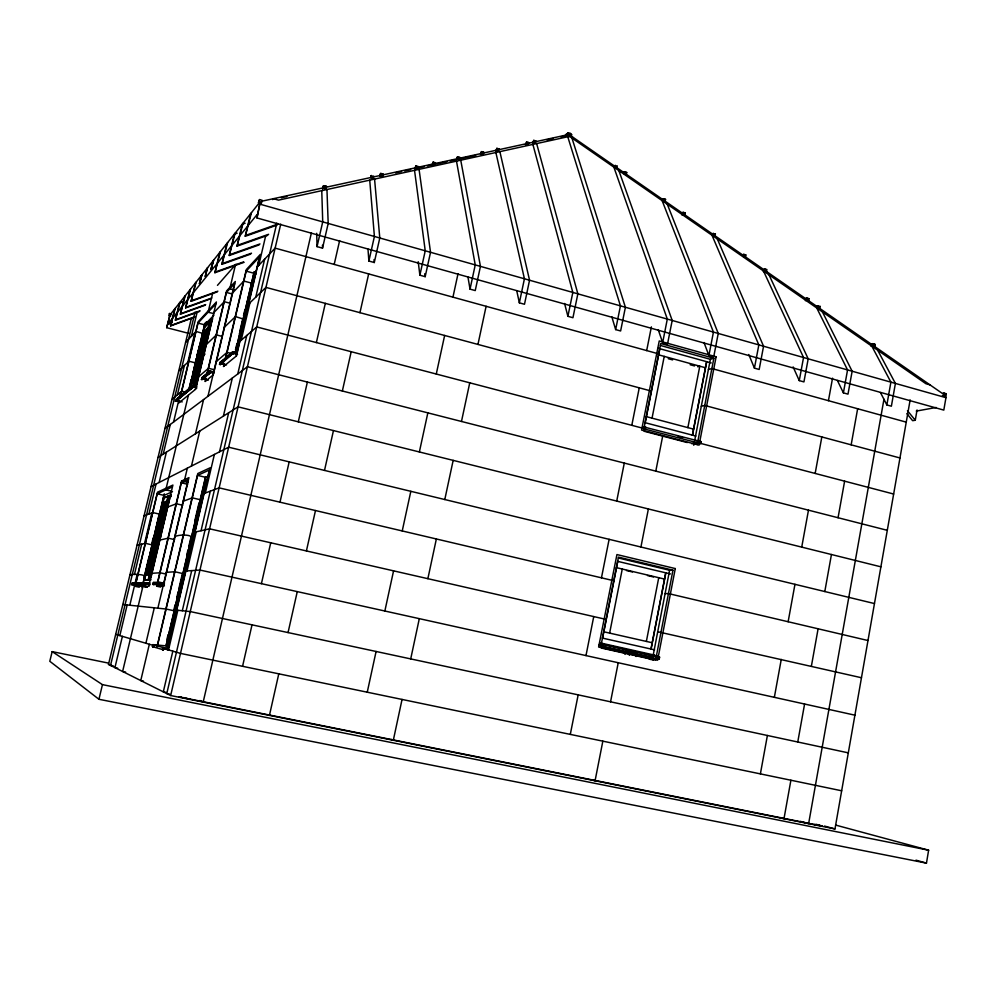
<?xml version="1.0" encoding="UTF-8"?>
<svg xmlns="http://www.w3.org/2000/svg" width="996" height="996" viewBox="0 0 996 996"><rect width="100%" height="100%" fill="white"/><g stroke="black" fill="none" stroke-linecap="round" stroke-linejoin="round"><path stroke-width="1.49" d="M261.824 201.204L568.928 134.46L944.283 394.777L945.951 397.678L943.81 410.103L256.98 217.962L260.305 201.541M256.98 217.962L259.981 202.898M108.464 663.099L52.166 651.621L49.8 661.282L98.94 699.279L926.467 863.134L928.621 850.198L835.694 825.099M942.365 395.773L943.685 395.524L944.096 393.171L946.2 393.769L945.789 396.122L944.469 396.371M906.821 413.564L912.647 420.698L915.274 420.237L917.055 409.966M191.319 318.471L108.489 664.407L170.652 695.532L834.972 828.946L910.145 399.894M883.962 399.247L808.628 823.655L800.373 821.364M877.713 350.268L895.404 383.423L891.383 406.206L886.863 404.949L890.897 382.153L871.824 346.172M790.899 780.229L783.989 818.7L780.105 817.616M797.759 742.008L804.594 704.023M811.367 666.287L818.102 628.8M824.8 591.537L831.448 554.511M838.059 517.733L844.62 481.168M851.157 444.839L857.643 408.746M871.064 346.272L871.475 343.994L872.67 343.67L874.762 344.28L874.351 346.558M872.67 343.67L872.259 345.961L874.812 346.882L875.223 344.591L871.936 344.305M872.72 346.284L873.131 343.994M822.435 311.897L852.14 371.222L847.994 394.142L843.4 392.872L847.559 369.927L816.745 307.951M760.384 773.892L767.393 735.484M774.353 697.325L781.262 659.414M788.135 621.741L794.957 584.316M801.73 547.115L808.478 510.164M815.164 473.436L821.825 436.958M828.435 400.691L832.544 378.169M818.077 305.834L817.654 308.075L819.733 308.685L820.144 306.432L816.969 306.195M805.428 300.705L805.839 298.476L806.934 298.103L809.001 298.713L808.578 300.954L806.511 300.344L806.934 298.103M768.999 274.821L808.192 358.821L803.934 381.904L799.265 380.609L803.535 357.514L763.496 270.999M764.418 271.136L764.841 268.945L766.895 269.543L766.484 271.746L763.397 271.535L763.82 269.343L764.841 268.945M717.319 238.94L763.558 346.235L759.176 369.466L754.433 368.147L758.84 344.902L711.991 235.243M745.83 254.951L745.419 257.142L743.365 256.532L743.788 254.341L745.83 254.951L742.792 254.764L743.788 254.341M650.973 649.043L665.714 572.849M692.369 435.202L706.587 361.735M651.098 649.056L665.851 572.849M692.494 435.177L706.724 361.697M649.33 659.352L649.915 656.289M667.295 204.23L718.228 333.448L713.721 356.842L708.903 355.497L713.435 332.091L662.141 200.657M672.96 570.185L669.611 570.26L652.368 659.439L655.667 659.775L672.96 570.185L618.479 557.138L600.6 647.475M693.764 445.287L710.385 359.319L713.858 358.274L697.188 444.627M657.497 657.808L657.634 658.854L658.02 656.825L653.227 654.808M699.068 442.299C698.881 445.2 700.798 438.738 696.988 441.066M659.053 658.157L659.19 659.203L659.589 657.173L599.729 643.478L599.43 644.985L601.024 645.346M700.736 443.618L701.109 441.651L642.669 426.662L642.383 428.106L643.765 427.794L643.565 428.778L700.736 443.618L700.586 442.71L699.092 442.996M629.285 655.281L629.883 652.231M713.348 233.251L712.924 235.405L714.966 236.015L715.389 233.861L712.414 233.686L715.389 233.861M636.095 656.501L636.681 653.488M646.367 641.436L658.742 577.705M687.875 427.62L699.79 366.192L697.698 366.814M602.841 741.161L595.073 780.764L591.985 779.831M610.56 701.819L618.23 662.726M640.926 547.016L648.384 508.956M655.804 471.133L662.776 435.613M624.965 654.409L625.637 650.936M681.774 214.875L683.094 212.285L685.124 212.895L684.7 215.024L682.671 214.414L683.094 212.285M659.19 659.203L600.551 646.13L600.762 645.109L599.43 644.985M643.528 430.571L660.746 343.533L713.858 358.274M602.58 638.137L617.781 561.37M645.209 422.715L659.85 348.725M602.343 645.458C602.032 648.595 604.111 642.208 600.551 643.478M618.865 170.627L672.188 320.463L667.532 344.006L662.651 342.649L667.308 319.081L613.872 167.154M609.627 633.12L622.263 569.04M652.044 418.146L664.232 356.394M663.51 198.714L663.087 200.831L665.116 201.441L665.54 199.325L662.651 199.188L665.54 199.325M570.297 734.401L578.166 694.859M585.984 655.58L593.74 616.574M601.46 577.817L609.116 539.322M616.723 501.075L624.293 463.078M631.8 425.329L639.258 387.83M646.678 350.58L651.384 326.887M571.953 138.058L625.401 307.266L620.62 330.971L615.653 329.589L620.446 305.859L567.757 136.763M624.704 171.822L624.28 173.902L626.297 174.512L626.721 172.433L623.894 172.32L626.721 172.433M615.254 165.274L614.831 167.34L616.835 167.963L617.271 165.884L614.47 165.772M536.645 143.586L577.854 293.845L572.937 317.724L567.894 316.317L572.825 292.426L532.885 144.408M499.868 151.641L529.548 280.225L524.494 304.266L519.352 302.834L524.431 278.78L495.871 152.513M566.226 134.311L568.504 132.866L570.496 133.476L570.073 135.518L566.226 134.311L567.67 133.24L571.629 134.609L567.645 133.377M567.346 135.444L567.67 133.24M568.081 134.908L568.504 132.866M569.214 136.527L569.774 133.838L560.997 136.95M533.321 142.465L533.769 140.361L535.836 140.996L535.387 143.1L532.623 143.013L533.769 140.361M402.048 699.441L393.32 740.24L391.129 739.48M410.713 658.904L419.316 618.653M427.869 578.676L436.36 538.973M444.789 499.544L453.168 460.364M461.484 421.457L469.751 382.813M477.956 344.429L486.11 306.295M526.187 144.022L526.635 141.905L528.714 142.54L528.266 144.657L525.477 144.557L526.635 141.905M496.431 150.496L496.904 148.329L499.046 148.977L498.573 151.143L495.747 151.043L496.904 148.329M460.75 160.207L480.446 266.368L475.241 290.583L470.025 289.126L475.241 264.911L456.492 161.14M480.495 154.368L481.641 151.616L483.807 152.276L483.334 154.467L481.155 153.82L481.641 151.616M367.25 692.208L376.09 651.471M384.854 611.021L393.569 570.845M402.235 530.943L410.825 491.314M419.366 451.96L427.844 412.867M436.273 374.035L444.639 335.465M452.943 297.157L458.023 273.738M418.195 261.711L419.876 275.195L425.18 276.676L430.533 252.299L419.067 169.345M457.687 156.795L457.201 159.024L459.43 159.696L459.915 157.455L457.04 157.343L459.915 157.455M432.65 164.365L433.16 162.087L435.426 162.759L434.928 165.05L432.015 164.925L433.16 162.087M419.876 275.195L425.242 250.805L414.535 170.341M415.394 168.125L415.917 165.809L418.22 166.494L417.71 168.81L414.784 168.685L415.917 165.809M374.571 179.093L379.787 237.982L374.284 262.533L368.881 261.027L374.409 236.463L369.728 180.151M278.78 673.831L269.443 715.365L267.837 714.717M288.056 632.572L297.269 591.612M306.407 550.937L315.483 510.537M324.509 470.423L333.461 430.571M342.35 391.005L351.19 351.713M359.954 312.682L368.669 273.912M371.309 175.445L370.761 177.836L373.176 178.533L373.712 176.143L370.724 176.006M379.638 176.342L380.771 173.404L383.149 174.101L382.613 176.479L380.223 175.769L380.771 173.404M242.563 666.299L252.025 624.841M261.413 583.668L270.725 542.783M279.988 502.183L289.176 461.87M298.302 421.831L307.378 382.066M316.379 342.574L325.319 303.357M334.195 264.413L339.624 240.609M325.505 188.954L326.078 186.476L323.563 185.742L322.467 188.792L323.563 185.742M326.489 186.389L323.439 186.227L326.489 186.389L325.916 188.867L322.99 188.232M326.949 189.526L328.194 223.428L322.53 248.153L317.039 246.622L322.729 221.884L321.758 190.672M311.387 232.927L203.184 702.056L199.86 700.524M323.974 185.654L322.878 188.705M170.652 695.532L280.735 224.125M224.175 363.552L223.478 366.528L236.5 355.908L260.329 254.403L246.323 269.567L225.233 359.07M223.776 366.291L224.436 363.503M225.42 359.319L246.199 271.149L259.495 256.806L236.164 356.182M163.07 647.574L162.585 649.653L163.444 649.828L163.481 648.732L163.244 649.765L162.373 649.591L162.871 647.512L163.581 647.686L152.911 644.624L152.45 646.603L163.444 649.828M236.65 354.128L233.313 352.982L220.34 364.586L219.531 364.387L232.255 353.754L232.715 351.787L236.986 352.671M233.313 352.982L232.827 354.19L231.993 353.978L232.454 351.999L237.197 352.696M167.004 639.146L168.05 634.664M175.072 604.809L173.678 610.747L174.325 610.809L166.095 609.042L122.832 604.51M176.815 597.388L178.209 591.45M178.906 588.474L182.393 573.621M186.899 554.436L187.945 550.016M188.642 547.065L191.07 536.732C189.701 534.578 178.745 534.429 174.773 536.695M194.855 520.597L198.988 503.005M205.525 476.885L166.008 645.806L169.357 646.74M235.492 349.745L236.899 343.794M239.687 331.905L242.812 318.608M243.51 315.657L244.892 309.744M166.22 645.308L205.674 477.321L208.376 476.15M235.38 351.924L254.229 271.709L235.33 353.244M166.681 645.993L205.413 481.105M235.928 352.87L254.005 275.855M254.329 275.942L236.201 353.107L237.16 352.323M167.888 644.686L206.197 481.516M167.216 649.504L209.334 470.037L197.582 475.403L157.244 646.578M167.465 649.579L210.131 467.809L197.781 473.536L157.057 646.529M168.536 649.89L177.836 610.274M187.061 570.92L196.237 531.839M205.338 493.008L214.389 454.437M223.378 416.129L232.317 378.057M241.181 340.259L249.996 302.697M258.748 265.372L265.708 235.716M172.831 651.16L163.307 691.847L166.307 692.457M182.305 610.747L191.705 570.608M201.043 530.744L210.305 491.153M219.518 451.835L228.669 412.78M237.758 373.986L246.784 335.453M255.748 297.182L264.65 259.172M276.813 223.129L166.78 693.59L169.818 694.2M259.122 244.916L229.254 255.499L235.131 233.139M159.746 583.195L153.72 582.635L160.219 582.498L159.111 584.279L160.082 584.453L153.596 584.528L152.836 584.366L153.434 582.536M201.441 379.501L210.106 373.102L201.441 379.501L202.512 377.683M153.596 584.528L153.82 583.619M202.188 379.688L206.882 375.069M153.982 583.606L152.998 584.353M205.836 378.48L205.126 381.493L213.244 374.882L235.317 281.495L226.578 290.944L206.919 373.948M267.687 235.33L237.023 246.161L242.227 224.237L245.141 223.216M157.866 608.183L188.244 479.661L181.334 482.811L156.833 586.233L160.68 587.067M205.388 381.281L206.097 378.268M207.106 374.06L226.428 292.451L234.57 283.673L207.952 396.296M237.023 246.161L243.086 223.166M209.334 372.915L209.758 371.097L213.729 371.882M145.902 643.254L154.293 607.809M187.348 468.157L184.185 481.516L188.02 482.413M195.49 433.758L203.582 399.558M235.479 264.799L229.79 288.828L234.284 290.035M159.908 584.453L160.306 583.507L164.352 584.44M210.318 372.193L213.63 373.039L210.318 372.193L209.11 373.089L209.546 371.284L214.401 371.969M277.075 225.084L245.253 236.289L250.581 213.742M149.338 644.263L140.76 680.567L143.449 681.102M191.456 466.066L199.735 431.069M245.253 236.289L251.49 212.596M152.625 646.653L153.098 644.686M219.531 364.387L219.979 362.494L232.715 351.787M153.272 646.778L153.683 645.844L153.459 646.827L152.45 646.603M220.34 364.586L220.801 363.44L226.503 364.897M258.45 202.748L259.52 199.574L262.172 200.321L261.562 202.923L258.45 202.748L261.101 203.495M220.801 363.44L220.577 364.387L219.78 364.187L220.701 362.42M258.898 202.176L259.52 199.574M149.101 584.428L146.088 583.731L145.877 584.615L132.281 584.764L132.605 583.955L131.597 584.615L132.119 582.984M206.433 330.286L192.751 387.544L175.445 401.239L175.819 399.657L192.44 385.676L196.15 386.386M207.218 268.185L205.176 276.701L207.579 267.725M119.831 635.597L127.152 604.97M134.435 574.493L141.681 544.177M148.89 514.023L156.061 484.019M163.207 454.164L170.304 424.47M177.363 394.926L184.385 365.532M191.381 336.299L197.295 311.561M176.105 401.4L192.95 386.697L195.863 387.631M122.396 636.357L114.926 667.631L117.715 668.192M129.816 605.244L137.211 574.306M144.557 543.53L151.865 512.915M159.148 482.45L166.382 452.159M173.578 422.018L178.583 401.027M179.305 398.039L180.737 392.038M187.858 362.208L194.942 332.54M180.189 396.981L198.167 321.72L216.406 301.962L195.44 389.399M172.258 486.957L157.244 493.804L135.17 586.295L139.291 587.179M180.363 397.006L198.005 323.102L215.734 303.992M212.97 260.952L210.891 269.667L213.742 259.993M211.276 269.194L213.356 260.479M244.132 262.297L214.912 272.73L219.743 252.449M214.912 272.73L220.477 251.54M151.79 543.617L153.185 537.79M144.047 577.506L148.603 558.407M159.385 513.139L149.325 556.876M189.053 388.577L191.182 379.601M196.15 358.759L192.701 374.72M196.859 355.784L199.798 344.915M143.013 583.382L164.253 493.804M189.053 389.623L204.89 323.476M142.042 587.777L164.054 495.386L172.507 491.713M189.277 389.461L204.666 324.833L213.978 315.122M144.283 579.996L163.817 497.938M189.726 389.112L204.504 327.074M142.914 586.27L122.62 671.478L125.633 672.088M188.418 395.126L165.784 489.908L171.524 491.19M212.771 292.861L208.089 312.234L213.717 313.578M190.074 388.826L204.765 327.136L209.758 321.982L208.874 325.704M146.312 574.929L163.481 502.793L166.295 503.441M190.746 388.266L204.305 331.307L207.044 332.017M155.774 539.882L155.625 538.064L158.775 537.305M200.806 359.855L197.457 362.307L197.843 360.664L201.59 357.203M147.483 574.692L164.763 502.096M192.44 385.676L191.842 387.531L192.763 386.859L196.959 387.917M192.95 383.597L205.525 330.759M145.715 584.615L146.088 583.731M250.693 254.105L221.896 264.351L226.839 243.547M148.342 574.518L165.386 502.856M148.529 574.505L165.946 501.274M193.249 386.485L207.019 328.555M221.896 264.351L227.611 242.588M149.599 571.654L151.728 562.69M152.438 559.715L153.857 553.739M154.567 550.751L156.696 541.799M157.405 538.811L158.825 532.835M159.547 529.847L163.805 511.932M164.514 508.944L165.934 502.98M195.328 379.389L199.561 361.585M200.258 358.61L206.608 331.905M149.101 574.754L166.494 501.399M193.784 386.622L207.853 327.684M148.155 579.846L168.063 496.145M194.046 386.834L209.484 321.907M166.768 502.831L148.441 579.909L144.557 580.046L164.091 498L168.336 496.22L167.116 501.337L162.896 503.03M194.432 386.436L208.575 326.949L203.607 332.017M148.79 579.834L168.76 495.859L171.175 496.419M194.793 386.324L210.305 321.061M149.076 579.896L149.487 578.153M159.609 538.736L160.568 537.13M205.014 354.041L203.072 355.833L203.209 357.651M148.665 586.258L172.906 485.064L157.455 492.223L134.995 586.295L148.865 586.258M150.906 577.817L169.756 498.473M196.2 387.183L211.65 322.119M229.254 255.499L234.321 234.16L237.16 233.164M199.536 311.437L175.383 320.202L179.541 302.921L182.38 301.9M175.383 320.202L180.064 302.261M205.064 305.249L180.388 314.188L184.634 296.534M180.388 314.188L185.181 295.837M209.745 299.186L185.63 307.901L189.962 289.836M185.63 307.901L190.535 289.126M217.228 291.903L191.108 301.315L195.54 282.839M191.108 301.315L196.15 282.08M98.94 699.279L102.451 684.638L52.166 651.621M201.354 275.543L199.362 283.872L202.064 274.659M199.71 283.437L201.702 275.095M195.079 312.022L110.531 665.428L113.494 666.038M169.432 313.528L171.337 314.014L169.432 313.528L168.76 315.657L170.889 315.869M189.265 333.511L166.681 327.672L170.055 314.836L259.346 202.736M166.681 327.672L170.055 314.836M195.378 316.94L170.59 325.966L174.674 309.046M170.59 325.966L175.172 308.411M257.292 214.314L167.851 323.949L172.121 322.106M272.643 199.623L273.414 198.69L278.519 200.134L570.459 136.178M217.464 285.354L235.99 264.214M185.592 342.387L196.013 331.407L202.524 333.386M213.617 312.881L224.237 301.701L230.163 303.27M232.317 293.198L243.858 281.046L251.776 283.175M257.068 267.152L275.133 248.129L658.692 353.891M204.429 323.999L206.583 321.745M256.196 271.099L254.105 273.29L246.199 271.149M203.943 327.647L212.185 319.118M253.208 276.689L256.246 273.539M212.671 318.981L210.181 322.804L212.273 320.65M252.959 281.756L253.955 280.735M247.668 297.916L248.328 297.281M383.149 174.101L380.173 173.964M178.757 370.935L188.904 361.212L195.59 362.918L194.594 363.926M206.035 344.803L216.381 334.893L222.332 336.436M224.249 327.348L235.492 316.591L243.211 319.006M248.353 304.266L265.969 287.396L651.334 391.079M197.457 362.307L200.258 359.718M239.339 333.386L239.974 332.826M434.791 163.319L435.426 162.759M171.885 399.62L181.745 391.167L185.779 392.175M198.403 376.899L208.475 368.283L214.451 369.79M216.132 361.722L227.063 352.347L231.06 353.381M239.588 341.616L256.731 326.925L643.926 428.517M209.758 371.097L201.864 377.745L210.218 371.209M177.549 398.637L192.863 385.776M224.038 359.606L219.979 362.494M227.387 356.805L233.213 351.912M175.445 401.239L192.751 387.544M221.909 362.507L230.823 355.062M179.355 401.189L176.292 400.616M205.823 379.451L202.4 378.816M224.237 364.324L220.552 363.64M483.807 152.276L480.968 152.176M178.757 403.007L195.677 389.199M498.361 149.525L499.046 148.977M528.005 143.088L528.714 142.54M535.126 141.544L535.836 140.996M164.987 428.454L247.431 366.74L887.299 530.32M566.463 136.265L570.496 133.476M570.173 135.68L571.654 134.472M158.053 457.425L238.069 406.841L880.9 566.824M684.227 213.356L685.124 212.895M151.081 486.546L228.644 447.204L874.463 603.564M167.702 324.584L171.972 322.741M163.344 498.137L171.237 494.8M171.262 494.987L169.034 495.921L168.623 497.639L170.851 496.718M204.616 481.429L207.405 480.259M144.071 515.816L152.762 512.579L159.584 514.135L158.738 514.484M167.477 507.101L176.367 503.789L182.704 505.258M183.139 501.274L192.29 497.863L200.408 499.755L199.686 500.067M203.819 493.58L219.145 487.866L613.81 580.73M175.894 319.591L200.109 310.802M171.088 325.368L194.457 316.865M186.19 307.229L211.787 297.978M180.923 313.541L205.662 304.589M191.705 300.605L217.875 291.168M222.643 263.442L251.527 253.171M215.634 271.871L243.46 261.936M237.87 245.153L268.621 234.297M230.051 254.553L260.006 243.933M564.545 136.016L568.928 134.46M246.149 235.218L278.058 223.988M809.001 298.713L805.839 298.476M819.036 306.793L820.144 306.432M708.405 369.553L711.866 368.545L906.248 422.142M873.554 344.591L874.762 344.28M874.015 344.902L875.223 344.591M873.604 347.193L874.812 346.882M701.296 406.281L704.745 405.447L899.973 457.973M159.335 537.429L155.625 538.064M155.227 539.757L158.364 539.023M645.122 429.189L645.831 427.135L644.213 427.06M137.025 545.235L145.428 543.33L152.077 544.899M159.634 540.118L168.224 538.176L174.586 539.608M194.755 532.163L209.583 528.814L606.153 619.412M281.183 197.768L286.873 196.523M395.462 172.868L401.525 171.549M404.55 170.889L410.613 169.569M418.183 167.913L424.246 166.593M427.259 165.934L433.335 164.614M436.36 163.954L446.967 161.638M449.993 160.979L456.056 159.659M459.081 158.999L475.739 155.376M546.929 139.863L552.992 138.544M944.096 393.171L942.776 393.432L946.2 393.769M701.109 441.651L697.86 441.153M691.747 443.718L697.598 442.585M916.27 411.099L936.165 407.476M129.941 574.804C133.053 573.771 144.071 574.605 144.121 575.812M151.741 573.323L160.032 572.762L166.419 574.157M166.344 572.327L174.885 571.754L182.903 573.596M185.642 571.019L199.959 570.048L854.904 715.178M145.765 574.966L149.674 574.717M143.847 580.008L151.068 579.747M132.393 583.071L149.412 583.133M131.597 584.615L145.142 584.453M152.836 584.366L159.298 584.279L159.746 582.399L153.272 582.536L153.894 582.635M142.54 586.109L147.371 587.242L134.087 584.266M665.104 593.554L668.441 593.579L867.989 640.528M657.721 631.738L861.465 677.741M153.409 644.736L166.195 645.856M163.381 647.624L167.577 647.973M160.032 582.511L164.552 582.934M145.839 582.797L150.06 583.195M629.783 652.778L635.299 653.351M601.086 644.088L659.589 657.173M650.463 657.099L653.276 657.385M650.388 659.464L653.276 659.763M176.454 610.137L190.261 611.581L848.306 752.852M193.834 386.087L196.785 386.473M818.102 825.198L819.422 825.236M817.305 825.062L814.106 824.451M178.807 696.827L821.899 826.008M102.451 684.638L928.621 850.198M188.779 698.831L190.286 699.142M108.489 664.407L111.502 665.017M152.911 644.624L153.596 644.786M163.481 648.732L167.751 649.616M841.657 790.774L180.488 653.401L162.56 648.135M187.273 698.52L183.003 697.586M132.53 583.071L145.553 582.697L144.98 584.453L145.877 584.615M156.97 584.266L164.427 585.885M145.926 583.743L150.222 584.677M599.729 643.478L601.323 643.827M656.364 656.165L659.389 657.148M600.351 645.881L652.007 657.447M601.559 648.085L653.563 659.713M602.306 638.075L654.584 649.84M601.298 643.155L654.77 655.156M603.725 631.775L652.193 642.744M157.244 493.804L164.054 495.386M181.334 482.811L187.646 484.293M197.582 475.403L205.674 477.321M616.412 567.645L664.519 579.074M626.496 570.546L632.485 571.978M647.487 575.539L653.476 576.958M181.745 697.3L179.616 696.789M618.367 557.997L669.611 570.26M617.62 561.333L670.457 573.945M182.218 401.898L176.466 400.467L175.607 401.102M208.413 380.099L202.599 378.642L201.653 379.327M233.052 353.207L237.521 354.352M232.255 353.754L233.089 353.966M198.005 323.102L204.666 324.833M678.264 436.547L682.721 437.717M697.586 442.598L893.649 494.028M694.112 443.27L696.042 443.755M644.387 431.318L687.302 442.56M646.292 416.627L693.54 429.127M645.059 422.678L695.893 436.061M226.428 292.451L232.354 294.032M658.53 354.813L705.417 367.736M668.216 358.697L672.611 359.905M690.153 364.735L694.536 365.943M824.476 826.058L834.972 828.946M815.923 824.252L821.924 825.908M660.423 345.463L710.385 359.319M658.219 348.276L711.219 362.942M943.685 395.524L945.789 396.122M260.217 204.255L945.951 397.678M930.015 384.879L925.919 383.721L569.525 136.377M915.984 860.158L926.467 863.134M115.673 634.39L152.998 645.333M566.562 134.97L572.14 136.689M569.774 133.838L573.796 138.681M907.468 410.713L915.274 420.237M880.452 392.536L886.863 404.949M837.412 380.497L843.4 392.872M793.102 366.914L799.265 380.609M748.78 354.501L754.433 368.147M703.985 342.5L708.903 355.497M658.244 329.701L662.651 342.649M611.781 316.691L615.653 329.589M564.57 303.481L567.894 316.317M516.737 290.72L519.352 302.834M467.958 277.075L470.025 289.126M424.794 273.676L425.18 276.676M374.035 259.545L374.284 262.533M367.985 249.112L368.881 261.027M322.443 245.19L322.53 248.153M316.716 233.301L317.039 246.622M675.288 568.567L657.609 660.211L598.621 647.027L616.935 554.56L675.288 568.567M716.124 356.78L699.08 445.125L641.586 430.06L659.24 340.968L716.124 356.78M181.533 481.056L156.621 586.233L163.294 586.221L188.954 477.619L181.533 481.056"/></g></svg>
